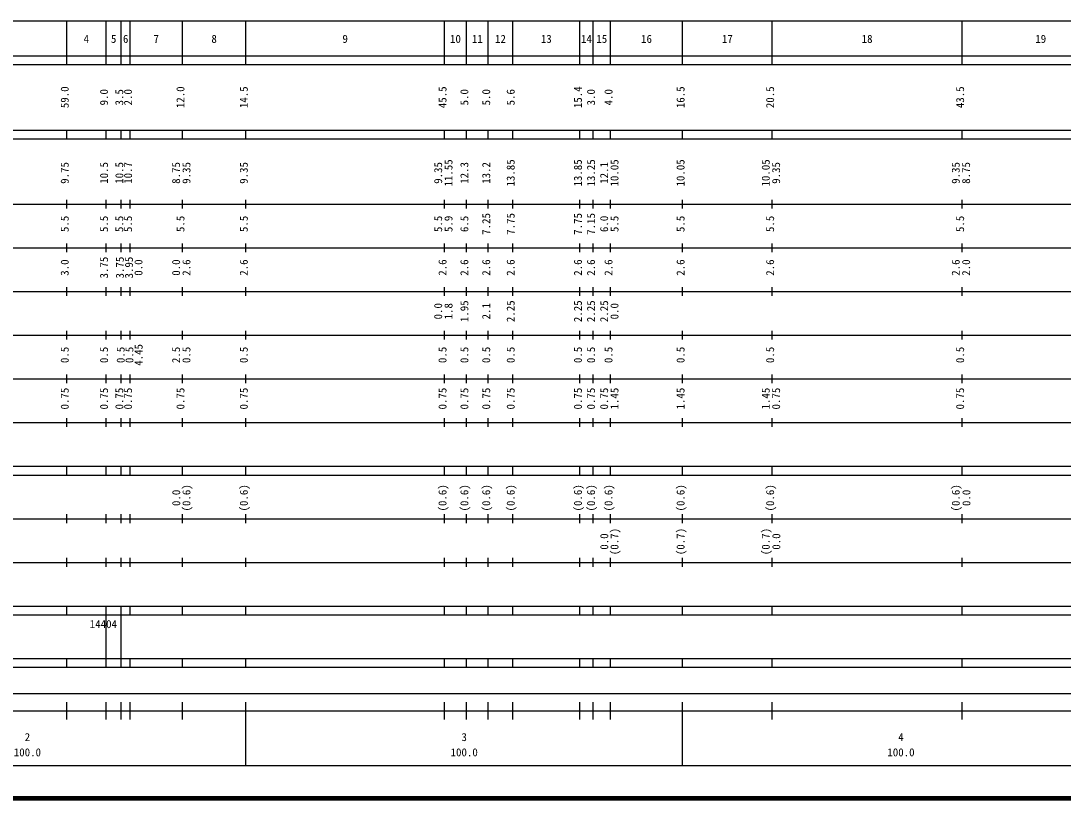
# Model space of a CAD drawing. Units: millimetres on the paper, enlarged 1000 times. Extents: x 40000 to 680000, y 20000 to 380000.
# Drawn here: x 216499 to 455132, y 20000 to 198000 of the extents above; entities that cross this region are included whole.
import ezdxf
from ezdxf.enums import TextEntityAlignment as Align

# ---------------------------------------------------------------- set-up
doc = ezdxf.new("R2010")
doc.units = ezdxf.units.MM
doc.header["$LTSCALE"] = 1000
doc.layers.add('M-TTL', color=2, linetype='Continuous', lineweight=140)
doc.layers.add('M-TTL-BAND', color=7, linetype='Continuous', lineweight=25)
doc.styles.add('ＭＳ ゴシック', font='')
doc.styles.get('ＭＳ ゴシック').set_extended_font_data('MS Gothic')

msp = doc.modelspace()

# ---------------------------------------------------------------- linework, layer by layer
at = {"layer": 'M-TTL'}
msp.add_line((40000, 20000), (680000, 20000), dxfattribs=at)
at = {"layer": 'M-TTL-BAND'}
for p, q in [((68000, 198000), (579000, 198000)), ((227000, 188000), (227000, 198000)), ((236000, 188000), (236000, 198000)), ((239500, 188000), (239500, 198000)), ((241500, 188000), (241500, 198000)), ((253500, 188000), (253500, 198000)), ((268000, 188000), (268000, 198000)), ((313500, 188000), (313500, 198000)), ((318500, 188000), (318500, 198000)), ((323500, 188000), (323500, 198000)), ((329100, 188000), (329100, 198000)), ((344500, 188000), (344500, 198000)), ((347500, 188000), (347500, 198000)), ((351500, 188000), (351500, 198000)), ((368000, 188000), (368000, 198000)), ((388500, 188000), (388500, 198000)), ((432000, 188000), (432000, 198000)), ((40000, 190000), (579000, 190000)), ((40000, 188000), (579000, 188000)), ((40000, 173000), (579000, 173000)), ((227000, 171000), (227000, 173000)), ((236000, 171000), (236000, 173000)), ((239500, 171000), (239500, 173000)), ((241500, 171000), (241500, 173000)), ((253500, 171000), (253500, 173000)), ((268000, 171000), (268000, 173000)), ((313500, 171000), (313500, 173000)), ((318500, 171000), (318500, 173000)), ((323500, 171000), (323500, 173000)), ((329100, 171000), (329100, 173000)), ((344500, 171000), (344500, 173000)), ((347500, 171000), (347500, 173000)), ((351500, 171000), (351500, 173000)), ((368000, 171000), (368000, 173000)), ((388500, 171000), (388500, 173000)), ((432000, 171000), (432000, 173000)), ((40000, 171000), (579000, 171000)), ((40000, 156000), (579000, 156000)), ((227000, 155000), (227000, 157000)), ((236000, 155000), (236000, 157000)), ((239500, 155000), (239500, 157000)), ((241500, 155000), (241500, 157000)), ((253500, 155000), (253500, 157000)), ((268000, 155000), (268000, 157000)), ((313500, 155000), (313500, 157000)), ((318500, 155000), (318500, 157000)), ((323500, 155000), (323500, 157000)), ((329100, 155000), (329100, 157000)), ((344500, 155000), (344500, 157000)), ((347500, 155000), (347500, 157000)), ((351500, 155000), (351500, 157000)), ((368000, 155000), (368000, 157000)), ((388500, 155000), (388500, 157000)), ((432000, 155000), (432000, 157000)), ((46000, 146000), (579000, 146000)), ((227000, 145000), (227000, 147000)), ((236000, 145000), (236000, 147000)), ((239500, 145000), (239500, 147000)), ((241500, 145000), (241500, 147000)), ((253500, 145000), (253500, 147000)), ((268000, 145000), (268000, 147000)), ((313500, 145000), (313500, 147000)), ((318500, 145000), (318500, 147000)), ((323500, 145000), (323500, 147000)), ((329100, 145000), (329100, 147000)), ((344500, 145000), (344500, 147000)), ((347500, 145000), (347500, 147000)), ((351500, 145000), (351500, 147000)), ((368000, 145000), (368000, 147000)), ((388500, 145000), (388500, 147000)), ((432000, 145000), (432000, 147000)), ((227000, 135000), (227000, 137000)), ((236000, 135000), (236000, 137000)), ((239500, 135000), (239500, 137000)), ((241500, 135000), (241500, 137000)), ((253500, 135000), (253500, 137000)), ((268000, 135000), (268000, 137000)), ((313500, 135000), (313500, 137000)), ((318500, 135000), (318500, 137000)), ((323500, 135000), (323500, 137000)), ((329100, 135000), (329100, 137000)), ((344500, 135000), (344500, 137000)), ((347500, 135000), (347500, 137000)), ((351500, 135000), (351500, 137000)), ((368000, 135000), (368000, 137000)), ((388500, 135000), (388500, 137000)), ((432000, 135000), (432000, 137000)), ((52000, 136000), (579000, 136000)), ((227000, 125000), (227000, 127000)), ((236000, 125000), (236000, 127000)), ((239500, 125000), (239500, 127000)), ((241500, 125000), (241500, 127000)), ((253500, 125000), (253500, 127000)), ((268000, 125000), (268000, 127000)), ((313500, 125000), (313500, 127000)), ((318500, 125000), (318500, 127000)), ((323500, 125000), (323500, 127000)), ((329100, 125000), (329100, 127000)), ((344500, 125000), (344500, 127000)), ((347500, 125000), (347500, 127000)), ((351500, 125000), (351500, 127000)), ((368000, 125000), (368000, 127000)), ((388500, 125000), (388500, 127000)), ((432000, 125000), (432000, 127000)), ((46000, 126000), (579000, 126000)), ((227000, 115000), (227000, 117000)), ((236000, 115000), (236000, 117000)), ((239500, 115000), (239500, 117000)), ((241500, 115000), (241500, 117000)), ((253500, 115000), (253500, 117000)), ((268000, 115000), (268000, 117000)), ((313500, 115000), (313500, 117000)), ((318500, 115000), (318500, 117000)), ((323500, 115000), (323500, 117000)), ((329100, 115000), (329100, 117000)), ((344500, 115000), (344500, 117000)), ((347500, 115000), (347500, 117000)), ((351500, 115000), (351500, 117000)), ((368000, 115000), (368000, 117000)), ((388500, 115000), (388500, 117000)), ((432000, 115000), (432000, 117000)), ((52000, 116000), (579000, 116000)), ((46000, 106000), (579000, 106000)), ((227000, 105000), (227000, 107000)), ((236000, 105000), (236000, 107000)), ((239500, 105000), (239500, 107000)), ((241500, 105000), (241500, 107000)), ((253500, 105000), (253500, 107000)), ((268000, 105000), (268000, 107000)), ((313500, 105000), (313500, 107000)), ((318500, 105000), (318500, 107000)), ((323500, 105000), (323500, 107000)), ((329100, 105000), (329100, 107000)), ((344500, 105000), (344500, 107000)), ((347500, 105000), (347500, 107000)), ((351500, 105000), (351500, 107000)), ((368000, 105000), (368000, 107000)), ((388500, 105000), (388500, 107000)), ((432000, 105000), (432000, 107000)), ((40000, 96000), (579000, 96000)), ((227000, 94000), (227000, 96000)), ((236000, 94000), (236000, 96000)), ((239500, 94000), (239500, 96000)), ((241500, 94000), (241500, 96000)), ((253500, 94000), (253500, 96000)), ((268000, 94000), (268000, 96000)), ((313500, 94000), (313500, 96000)), ((318500, 94000), (318500, 96000)), ((323500, 94000), (323500, 96000)), ((329100, 94000), (329100, 96000)), ((344500, 94000), (344500, 96000)), ((347500, 94000), (347500, 96000)), ((351500, 94000), (351500, 96000)), ((368000, 94000), (368000, 96000)), ((388500, 94000), (388500, 96000)), ((432000, 94000), (432000, 96000)), ((40000, 94000), (579000, 94000)), ((49000, 84000), (579000, 84000)), ((227000, 83000), (227000, 85000)), ((236000, 83000), (236000, 85000)), ((239500, 83000), (239500, 85000)), ((241500, 83000), (241500, 85000)), ((253500, 83000), (253500, 85000)), ((268000, 83000), (268000, 85000)), ((313500, 83000), (313500, 85000)), ((318500, 83000), (318500, 85000)), ((323500, 83000), (323500, 85000)), ((329100, 83000), (329100, 85000)), ((344500, 83000), (344500, 85000)), ((347500, 83000), (347500, 85000)), ((351500, 83000), (351500, 85000)), ((368000, 83000), (368000, 85000)), ((388500, 83000), (388500, 85000)), ((432000, 83000), (432000, 85000)), ((40000, 74000), (579000, 74000)), ((227000, 73000), (227000, 75000)), ((236000, 73000), (236000, 75000)), ((239500, 73000), (239500, 75000)), ((241500, 73000), (241500, 75000)), ((253500, 73000), (253500, 75000)), ((268000, 73000), (268000, 75000)), ((313500, 73000), (313500, 75000)), ((318500, 73000), (318500, 75000)), ((323500, 73000), (323500, 75000)), ((329100, 73000), (329100, 75000)), ((344500, 73000), (344500, 75000)), ((347500, 73000), (347500, 75000)), ((351500, 73000), (351500, 75000)), ((368000, 73000), (368000, 75000)), ((388500, 73000), (388500, 75000)), ((432000, 73000), (432000, 75000)), ((40000, 64000), (579000, 64000)), ((227000, 62000), (227000, 64000)), ((236000, 62000), (236000, 64000)), ((239500, 62000), (239500, 64000)), ((241500, 62000), (241500, 64000)), ((253500, 62000), (253500, 64000)), ((268000, 62000), (268000, 64000)), ((313500, 62000), (313500, 64000)), ((318500, 62000), (318500, 64000)), ((323500, 62000), (323500, 64000)), ((329100, 62000), (329100, 64000)), ((344500, 62000), (344500, 64000)), ((347500, 62000), (347500, 64000)), ((351500, 62000), (351500, 64000)), ((368000, 62000), (368000, 64000)), ((388500, 62000), (388500, 64000)), ((432000, 62000), (432000, 64000)), ((40000, 62000), (579000, 62000)), ((236000, 52000), (236000, 62000)), ((239500, 52000), (239500, 62000)), ((40000, 52000), (579000, 52000)), ((227000, 50000), (227000, 52000)), ((236000, 50000), (236000, 52000)), ((239500, 50000), (239500, 52000)), ((241500, 50000), (241500, 52000)), ((253500, 50000), (253500, 52000)), ((268000, 50000), (268000, 52000)), ((313500, 50000), (313500, 52000)), ((318500, 50000), (318500, 52000)), ((323500, 50000), (323500, 52000)), ((329100, 50000), (329100, 52000)), ((344500, 50000), (344500, 52000)), ((347500, 50000), (347500, 52000)), ((351500, 50000), (351500, 52000)), ((368000, 50000), (368000, 52000)), ((388500, 50000), (388500, 52000)), ((432000, 50000), (432000, 52000)), ((40000, 50000), (579000, 50000)), ((71000, 44000), (565000, 44000)), ((227000, 38000), (227000, 42000)), ((236000, 38000), (236000, 42000)), ((239500, 38000), (239500, 42000)), ((241500, 38000), (241500, 42000)), ((253500, 38000), (253500, 42000)), ((268000, 27500), (268000, 42000)), ((313500, 38000), (313500, 42000)), ((318500, 38000), (318500, 42000)), ((323500, 38000), (323500, 42000)), ((329100, 38000), (329100, 42000)), ((344500, 38000), (344500, 42000)), ((347500, 38000), (347500, 42000)), ((351500, 38000), (351500, 42000)), ((368000, 27500), (368000, 42000)), ((388500, 38000), (388500, 42000)), ((432000, 38000), (432000, 42000)), ((40000, 40000), (579000, 40000)), ((68000, 27500), (579000, 27500))]:
    msp.add_line(p, q, dxfattribs=at)

# ---------------------------------------------------------------- texts
at = {"layer": 'M-TTL-BAND', "style": 'ＭＳ ゴシック'}
for s, p in [('4', (231500, 192405)), ('5', (237750, 192405)), ('6', (240500, 192405)), ('7', (247500, 192405)), ('8', (260750, 192405)), ('9', (290750, 192405)), ('10', (316000, 192405)), ('11', (321000, 192405)), ('12', (326300, 192405)), ('13', (336800, 192405)), ('14', (346000, 192405)), ('15', (349500, 192405)), ('16', (359750, 192405)), ('17', (378250, 192405)), ('18', (410250, 192405)), ('19', (450000, 192405)), ('2', (218000, 32523)), ('3', (318000, 32523)), ('4', (418000, 32523)), ('100.0', (218000, 29033)), ('100.0', (318000, 29033)), ('100.0', (418000, 29033))]:
    msp.add_text(s, height=1833, dxfattribs=at).set_placement(p, align=Align.BOTTOM_CENTER)
for s, p in [('59.0', (228000, 180500)), ('9.0', (237000, 180500)), ('3.5', (240500, 180500)), ('2.0', (242500, 180500)), ('12.0', (254500, 180500)), ('14.5', (269000, 180500)), ('45.5', (314500, 180500)), ('5.0', (319500, 180500)), ('5.0', (324500, 180500)), ('5.6', (330100, 180500)), ('15.4', (345500, 180500)), ('3.0', (348500, 180500)), ('4.0', (352500, 180500)), ('16.5', (369000, 180500)), ('20.5', (389500, 180500)), ('43.5', (433000, 180500)), ('9.75', (228000, 163174)), ('10.5', (237000, 163174)), ('10.5', (240500, 163174)), ('10.7', (242500, 163174)), ('8.75', (253500, 163174)), ('9.35', (255870, 163174)), ('9.35', (269000, 163174)), ('9.35', (313500, 163174)), ('11.55', (315870, 163174)), ('12.3', (319500, 163174)), ('13.2', (324500, 163174)), ('13.85', (330100, 163174)), ('13.85', (345500, 163174)), ('13.25', (348500, 163174)), ('12.1', (351500, 163174)), ('10.05', (353870, 163174)), ('10.05', (369000, 163174)), ('10.05', (388500, 163174)), ('9.35', (390870, 163174)), ('9.35', (432000, 163174)), ('8.75', (434370, 163174)), ('5.5', (228000, 151500)), ('5.5', (237000, 151500)), ('5.5', (240500, 151500)), ('5.5', (242500, 151500)), ('5.5', (254500, 151500)), ('5.5', (269000, 151500)), ('5.5', (313500, 151500)), ('5.9', (315870, 151500)), ('6.5', (319500, 151500)), ('7.25', (324500, 151500)), ('7.75', (330100, 151500)), ('7.75', (345500, 151500)), ('7.15', (348500, 151500)), ('6.0', (351500, 151500)), ('5.5', (353870, 151500)), ('5.5', (369000, 151500)), ('5.5', (389500, 151500)), ('5.5', (433000, 151500)), ('3.0', (228000, 141500)), ('3.75', (237000, 141500)), ('3.75', (240623, 141500)), ('3.95', (242715, 141500)), ('0.0', (244887, 141500)), ('0.0', (253500, 141500)), ('2.6', (255870, 141500)), ('2.6', (269000, 141500)), ('2.6', (314500, 141500)), ('2.6', (319500, 141500)), ('2.6', (324500, 141500)), ('2.6', (330100, 141500)), ('2.6', (345500, 141500)), ('2.6', (348500, 141500)), ('2.6', (352500, 141500)), ('2.6', (369000, 141500)), ('2.6', (389500, 141500)), ('2.6', (432000, 141500)), ('2.0', (434370, 141500)), ('1.95', (319500, 131500)), ('2.25', (330100, 131500)), ('2.25', (345500, 131500)), ('2.25', (348500, 131500)), ('2.25', (351500, 131500)), ('0.0', (313500, 131500)), ('1.8', (315870, 131500)), ('2.1', (324500, 131500)), ('0.0', (353870, 131500)), ('0.5', (228000, 121500)), ('0.5', (237000, 121500)), ('0.5', (240810, 121500)), ('0.5', (242817, 121500)), ('4.45', (244921, 121500)), ('2.5', (253500, 121500)), ('0.5', (255870, 121500)), ('0.5', (269000, 121500)), ('0.5', (314500, 121500)), ('0.5', (319500, 121500)), ('0.5', (324500, 121500)), ('0.5', (330100, 121500)), ('0.5', (345500, 121500)), ('0.5', (348500, 121500)), ('0.5', (352500, 121500)), ('0.5', (369000, 121500)), ('0.5', (389500, 121500)), ('0.5', (433000, 121500)), ('0.75', (228000, 111500)), ('0.75', (237000, 111500)), ('0.75', (240500, 111500)), ('0.75', (242500, 111500)), ('0.75', (254500, 111500)), ('0.75', (269000, 111500)), ('0.75', (314500, 111500)), ('0.75', (319500, 111500)), ('0.75', (324500, 111500)), ('0.75', (330100, 111500)), ('0.75', (345500, 111500)), ('0.75', (348500, 111500)), ('0.75', (351500, 111500)), ('1.45', (353870, 111500)), ('1.45', (369000, 111500)), ('1.45', (388500, 111500)), ('0.75', (390870, 111500)), ('0.75', (433000, 111500)), ('(0.6)', (255870, 88764)), ('(0.6)', (269000, 88764)), ('(0.6)', (314500, 88764)), ('(0.6)', (319500, 88764)), ('(0.6)', (324500, 88764)), ('(0.6)', (330100, 88764)), ('(0.6)', (345500, 88764)), ('(0.6)', (348500, 88764)), ('(0.6)', (352500, 88764)), ('(0.6)', (369000, 88764)), ('(0.6)', (389500, 88764)), ('(0.6)', (432000, 88764)), ('0.0', (253532, 88764)), ('0.0', (434441, 88764)), ('(0.7)', (353870, 78764)), ('(0.7)', (369000, 78764)), ('(0.7)', (388500, 78764)), ('0.0', (351524, 78764)), ('0.0', (390916, 78764))]:
    msp.add_text(s, height=1833, rotation=90, dxfattribs=at).set_placement(p, align=Align.BOTTOM_CENTER)
msp.add_text('14404', height=1833, dxfattribs=at).set_placement((232280, 58405), align=Align.BOTTOM_LEFT)

doc.saveas('drawing.dxf')
